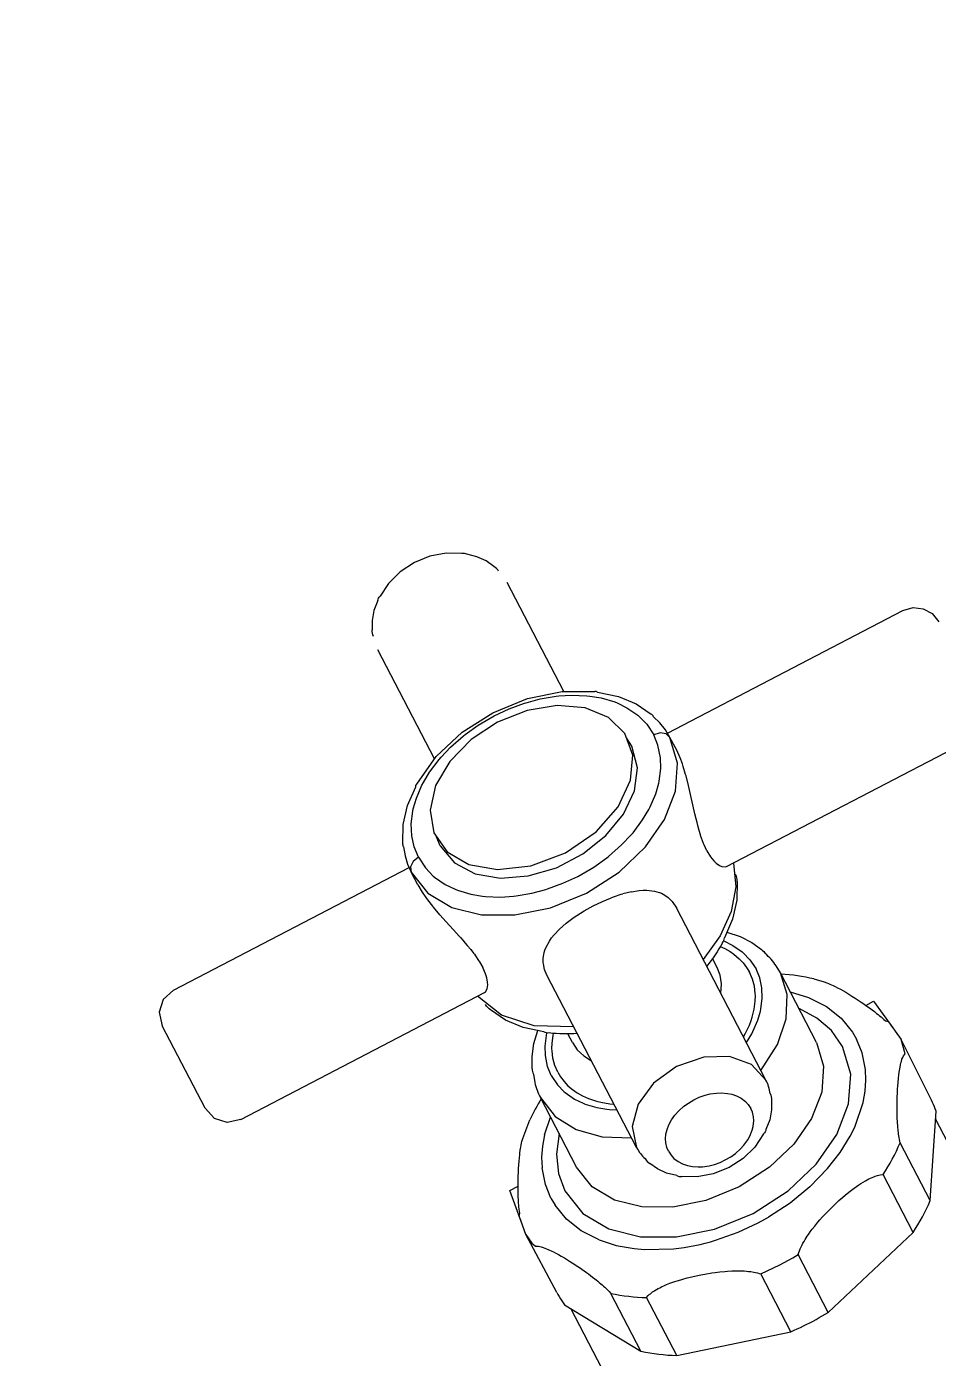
# Model space of a CAD drawing. Header units: millimetres. Extents: x 1865 to 2133, y 1062 to 1142.
# Drawn here: x 1911.6618 to 1911.7065, y 1078.9873 to 1079.0526 of the extents above; entities that cross this region are included whole.
import ezdxf

# ---------------------------------------------------------------- set-up
doc = ezdxf.new("R2010")
doc.units = ezdxf.units.MM
doc.header["$PDMODE"] = 35
doc.linetypes.add('CONTINU', pattern=[0])
doc.layers.add('Cota', color=7, linetype='Continuous', lineweight=9)
doc.layers.add('L_DECA', color=7, linetype='Continuous', lineweight=13)
doc.styles.add('romans15', font='romans.shx', dxfattribs={"width": 0.9, "oblique": 15})
doc.dimstyles.new('COTA_50', dxfattribs={"dimscale": 0.5, "dimtxt": 0.181, "dimasz": 0.193, "dimexe": 0.18, "dimexo": 0.15, "dimgap": 0.085, "dimtad": 1, "dimzin": 4, "dimdsep": 46, "dimtxsty": 'romans15', "dimblk1": 'OBLIQUE', "dimblk2": 'OBLIQUE', "dimsah": 1, "dimcen": 0.09, "dimclrd": 256, "dimclre": 256, "dimclrt": 256, "dimadec": 0, "dimazin": 0, "dimtfac": 1, "dimtmove": 2, "dimatfit": 3, "dimldrblk": 'NONE', "dimfxl": 1, "dimtolj": 1, "dimtzin": 1, "dimarcsym": 0})

# ---------------------------------------------------------------- blocks, each defined once
blk = doc.blocks.new('_OBLIQUE')
at = {"color": 0, "linetype": 'ByBlock'}
blk.add_line((-0.5, -0.5), (0.5, 0.5), dxfattribs=at)
blk = doc.blocks.new('*D625')
at = {"layer": 'Cota', "lineweight": -2, "transparency": 16777216}
for p, q in [((1904.880813016656, 1091.444642987811), (1904.590600680847, 1091.293662076267)), ((1904.670442252856, 1091.335199088425), (1917.520442252856, 1066.635199088417)), ((1917.730813016655, 1066.744642987803), (1917.440600680847, 1066.593662076258))]:
    blk.add_line(p, q, dxfattribs=at)
at = {"layer": 'Defpoints', "color": 0, "transparency": 16777216}
for p in [(1904.947347659996, 1091.47925716461), (1917.797347659996, 1066.779257164601), (1917.520442252856, 1066.635199088417)]:
    blk.add_point(p, dxfattribs=at)
at = {"layer": 'Cota', "lineweight": -2, "transparency": 16777216, "xscale": 0.0965, "yscale": 0.0965, "zscale": 0.0965}
for p, rotation in [((1904.670442252856, 1091.335199088425), 117.4853861439191), ((1917.520442252856, 1066.635199088417), 297.4853861439191)]:
    blk.add_blockref('_OBLIQUE', p, dxfattribs=dict(at, rotation=rotation))
at = {"layer": 'Cota', "transparency": 16777216, "insert": (1911.173287785565, 1079.025697675276), "char_height": 0.0905, "attachment_point": 5, "rotation": 297.4853861439191, "style": 'romans15'}
blk.add_mtext('\\A1;27.84', dxfattribs=at)
blk = doc.blocks.new('_None')

msp = doc.modelspace()

# ---------------------------------------------------------------- linework, layer by layer
at = {"layer": 'L_DECA', "linetype": 'CONTINU'}
for points in [[(1911.683143037361, 1079.026759049363), (1911.682365355355, 1079.026781582615), (1911.681577068975, 1079.026630079672), (1911.680820485346, 1079.02632305777)], [(1911.684711417508, 1079.026128521795), (1911.684326590883, 1079.026407423091), (1911.683880035525, 1079.02660637307), (1911.683385604924, 1079.026725086511)], [(1911.680820485346, 1079.02632305777), (1911.680107779193, 1079.02585818393), (1911.679537202624, 1079.025295783552), (1911.679130354447, 1079.024671490701)], [(1911.688144702703, 1079.020000798803), (1911.685365407965, 1079.02534310075)], [(1911.679018916524, 1079.024453347809), (1911.678827005373, 1079.023962114958), (1911.678737338326, 1079.023482552752), (1911.678746413157, 1079.023025295732)], [(1911.704788234754, 1079.02396947105), (1911.705286498621, 1079.024112410696), (1911.705785647919, 1079.024054667496), (1911.706225742322, 1079.023812075932)], [(1911.693226380976, 1079.017954598051), (1911.704788234754, 1079.02396947105)], [(1911.706225742322, 1079.023812075932), (1911.706542801069, 1079.023417317128)], [(1911.681797160469, 1079.016689518319), (1911.679014139545, 1079.022038982664)], [(1911.684653822825, 1079.018954697013), (1911.686368880833, 1079.019655768481), (1911.688069864505, 1079.020001132836), (1911.689667637088, 1079.019994001324)], [(1911.686298607073, 1079.019443220574), (1911.68698998991, 1079.019626171346)], [(1911.68698998991, 1079.019626171346), (1911.687763605861, 1079.019759267732)], [(1911.687763605861, 1079.019759267732), (1911.687895806898, 1079.019774287284)], [(1911.687895806898, 1079.019774287284), (1911.688528006021, 1079.019813650047)], [(1911.688528006021, 1079.019813650047), (1911.689271319626, 1079.019786222724)], [(1911.689271319626, 1079.019786222724), (1911.68941714979, 1079.019770595764)], [(1911.68941714979, 1079.019770595764), (1911.689980143434, 1079.019674837386)], [(1911.689796053586, 1079.019963407472), (1911.690820657102, 1079.019750905876), (1911.691703515288, 1079.019385567556), (1911.692431679289, 1079.018884353663)], [(1911.689980143434, 1079.019674837386), (1911.690641995225, 1079.01947839014)], [(1911.690641995225, 1079.01947839014), (1911.690758867125, 1079.019432450149)], [(1911.680924838509, 1079.015445581296), (1911.681882930482, 1079.016811826938), (1911.683154646155, 1079.017998839135), (1911.684653822825, 1079.018954697013)], [(1911.684734332201, 1079.018799946273), (1911.685464174756, 1079.0191412166)], [(1911.685464174756, 1079.0191412166), (1911.686219875885, 1079.019418566655)], [(1911.686219875885, 1079.019418566655), (1911.686298607073, 1079.019443220574)], [(1911.690758867125, 1079.019432450149), (1911.691243279367, 1079.0191972105)], [(1911.691243279367, 1079.0191972105), (1911.691771450829, 1079.018832516306)], [(1911.691771450829, 1079.018832516306), (1911.691829772732, 1079.018782838182)], [(1911.683309678393, 1079.017888268397), (1911.683946580936, 1079.018340895937)], [(1911.683946580936, 1079.018340895937), (1911.684734332201, 1079.018799946273)], [(1911.691829772732, 1079.018782838182), (1911.692213317936, 1079.018387427179)], [(1911.692213317936, 1079.018387427179), (1911.692556763337, 1079.017866025154)], [(1911.693353832599, 1079.017744088267), (1911.693130239109, 1079.018113394018), (1911.692862635235, 1079.018449842499), (1911.692554133488, 1079.018752631418)], [(1911.682582998744, 1079.017257251929), (1911.683226299565, 1079.017822709214)], [(1911.683226299565, 1079.017822709214), (1911.683309678393, 1079.017888268397)], [(1911.689256139971, 1079.010108437569), (1911.690857259296, 1079.011137832076), (1911.692150843453, 1079.012365137796), (1911.693087054879, 1079.013713512212), (1911.693623660149, 1079.01510959444), (1911.693723810369, 1079.016479378285), (1911.693353832599, 1079.017744088267)], [(1911.691481030512, 1079.01730634919), (1911.69122168198, 1079.017714384438)], [(1911.693353832599, 1079.017744088267), (1911.693164325218, 1079.017916018906), (1911.692877840697, 1079.017959836076), (1911.692556763337, 1079.017866025154)], [(1911.692765807973, 1079.017355902806), (1911.692556763337, 1079.017866025154)], [(1911.693683377382, 1079.01711064421), (1911.693353832599, 1079.017744088267)], [(1911.696132493066, 1079.011401080588), (1911.708091414846, 1079.017620167683)], [(1911.682084811143, 1079.012418032635), (1911.68278271772, 1079.011583882208), (1911.683801299705, 1079.011050299716), (1911.685042112628, 1079.010836540729), (1911.686403547329, 1079.010942598153), (1911.687783793772, 1079.011350743444), (1911.68908380711, 1079.012027066173), (1911.690210273085, 1079.012923020257), (1911.691078574857, 1079.013976967435), (1911.691615755768, 1079.015115715117), (1911.691763487489, 1079.01625606405), (1911.691481030512, 1079.01730634919)], [(1911.682121814363, 1079.016770425369), (1911.682582998744, 1079.017257251929)], [(1911.692890254078, 1079.016744372193), (1911.692765807973, 1079.017355902806)], [(1911.693854917749, 1079.016733459892), (1911.693683377382, 1079.01711064421)], [(1911.681556850669, 1079.016031411348), (1911.682024497536, 1079.016656311511)], [(1911.682024497536, 1079.016656311511), (1911.682121814363, 1079.016770425369)], [(1911.692830425844, 1079.01560202362), (1911.692905920886, 1079.016216130191)], [(1911.692905920886, 1079.016216130191), (1911.692890254078, 1079.016744372193)], [(1911.693962842934, 1079.016442920233), (1911.693854917749, 1079.016733459892)], [(1911.694007423157, 1079.016309665366), (1911.693962842934, 1079.016442920233)], [(1911.694122674688, 1079.015926974711), (1911.694007423157, 1079.016309665366)], [(1911.681251589053, 1079.015522514696), (1911.681556850669, 1079.016031411348)], [(1911.692807479244, 1079.015494548343), (1911.692830425844, 1079.01560202362)], [(1911.694142558791, 1079.015855262159), (1911.694122674688, 1079.015926974711)], [(1911.694263334893, 1079.015384607132), (1911.694142558791, 1079.015855262159)], [(1911.680246980041, 1079.01254532509), (1911.680258704879, 1079.013464069587), (1911.680473853889, 1079.014397500708), (1911.680876220067, 1079.015322927281)], [(1911.680910258006, 1079.014754027997), (1911.681184477738, 1079.015393705004)], [(1911.681184477738, 1079.015393705004), (1911.681251589053, 1079.015522514696)], [(1911.692381305007, 1079.014330550668), (1911.692655625745, 1079.014970444367)], [(1911.692655625745, 1079.014970444367), (1911.692807479244, 1079.015494548343)], [(1911.694366444337, 1079.014941976891), (1911.694263334893, 1079.015384607132)], [(1911.694480962941, 1079.014427478515), (1911.694366444337, 1079.014941976891)], [(1911.680758317892, 1079.014229634862), (1911.680910258006, 1079.014754027997)], [(1911.692314137615, 1079.014201643024), (1911.692381305007, 1079.014330550668)], [(1911.694578966379, 1079.013993090109), (1911.694480962941, 1079.014427478515)], [(1911.680659927102, 1079.013508367226), (1911.680735419933, 1079.014122343558)], [(1911.680735419933, 1079.014122343558), (1911.680758317892, 1079.014229634862)], [(1911.691541209583, 1079.013067897192), (1911.692008990063, 1079.013692958802)], [(1911.692008990063, 1079.013692958802), (1911.692314137615, 1079.014201643024)], [(1911.694636851526, 1079.013748425054), (1911.694578966379, 1079.013993090109)], [(1911.694682191124, 1079.013565728008), (1911.694636851526, 1079.013748425054)], [(1911.680682345851, 1079.01292103586), (1911.680659927102, 1079.013508367226)], [(1911.690982835542, 1079.012467109095), (1911.691443968807, 1079.012953888107)], [(1911.691443968807, 1079.012953888107), (1911.691541209583, 1079.013067897192)], [(1911.694719221066, 1079.01342314441), (1911.694682191124, 1079.013565728008)], [(1911.694790342135, 1079.013167180324), (1911.694719221066, 1079.01342314441)], [(1911.694853168223, 1079.012960992743), (1911.694790342135, 1079.013167180324)], [(1911.694877306876, 1079.012886668676), (1911.694853168223, 1079.012960992743)], [(1911.680284553873, 1079.01236947515), (1911.680357760207, 1079.01193290025), (1911.68048087338, 1079.011521123381), (1911.680651413772, 1079.011135677701)], [(1911.68080000785, 1079.012368566332), (1911.680682345851, 1079.01292103586)], [(1911.681009062188, 1079.011858393057), (1911.68080000785, 1079.012368566332)], [(1911.682084811143, 1079.012418032635), (1911.68189955122, 1079.012864611775)], [(1911.69033941058, 1079.011901559589), (1911.690982835542, 1079.012467109095)], [(1911.694906073914, 1079.012801531559), (1911.694877306876, 1079.012886668676)], [(1911.695002194122, 1079.012542821304), (1911.694906073914, 1079.012801531559)], [(1911.695031343213, 1079.012471713993), (1911.695002194122, 1079.012542821304)], [(1911.695167454639, 1079.012179710521), (1911.695031343213, 1079.012471713993)], [(1911.681009062188, 1079.011858393057), (1911.680747938211, 1079.011649342347), (1911.680619377254, 1079.011389603507), (1911.680651413772, 1079.011135677701)], [(1911.681009062188, 1079.011858393057), (1911.681352529956, 1079.011336946696)], [(1911.689619209153, 1079.011383456114), (1911.6902561525, 1079.011836096459)], [(1911.6902561525, 1079.011836096459), (1911.69033941058, 1079.011901559589)], [(1911.695167454639, 1079.012179710521), (1911.695346870032, 1079.011880289822)], [(1911.695346870032, 1079.011880289822), (1911.695502953279, 1079.011684069685)], [(1911.695502953279, 1079.011684069685), (1911.695621930672, 1079.011568715622)], [(1911.668990392297, 1079.005345897141), (1911.680551829691, 1079.011360752613)], [(1911.680651413772, 1079.011135677701), (1911.681474704073, 1079.01010678146), (1911.682653885331, 1079.009402556554), (1911.684105119912, 1079.009040640923), (1911.685746655284, 1079.009033338505), (1911.687494171954, 1079.009388171933), (1911.689256139971, 1079.010108437569)], [(1911.680980910429, 1079.010502326151), (1911.680651413772, 1079.011135677701)], [(1911.681352529956, 1079.011336946696), (1911.681736075799, 1079.010941530428)], [(1911.68883151189, 1079.010924430871), (1911.689619209153, 1079.011383456114)], [(1911.696473005677, 1079.011578162697), (1911.696592657603, 1079.010414948462), (1911.696364702276, 1079.009206451981), (1911.695818886492, 1079.008002971312), (1911.694985660964, 1079.006851252572)], [(1911.695621930672, 1079.011568715622), (1911.695778557498, 1079.011458316945)], [(1911.695778557498, 1079.011458316945), (1911.695903942094, 1079.011403948865)], [(1911.695903942094, 1079.011403948865), (1911.69606810808, 1079.011386000033)], [(1911.69606810808, 1079.011386000033), (1911.696132493066, 1079.011401080588)], [(1911.680980910429, 1079.010502326151), (1911.681191317319, 1079.010145339477)], [(1911.681736075799, 1079.010941530428), (1911.681794394131, 1079.010891867237)], [(1911.681794394131, 1079.010891867237), (1911.682322579731, 1079.010527163615)], [(1911.682322579731, 1079.010527163615), (1911.682807041697, 1079.01029188953)], [(1911.687345973765, 1079.010305797114), (1911.68810167253, 1079.010583151712)], [(1911.68810167253, 1079.010583151712), (1911.68883151189, 1079.010924430871)], [(1911.696651708808, 1079.010669032989), (1911.696640062618, 1079.009756694992), (1911.696426415016, 1079.008829767905), (1911.696026852355, 1079.007910788829)], [(1911.681191317319, 1079.010145339477), (1911.681367284826, 1079.009890185613)], [(1911.681367284826, 1079.009890185613), (1911.681450783991, 1079.009777224374)], [(1911.681450783991, 1079.009777224374), (1911.681698022195, 1079.009463159671)], [(1911.682807041697, 1079.01029188953), (1911.682923852844, 1079.010245972632)], [(1911.682923852844, 1079.010245972632), (1911.683585703996, 1079.010049530651)], [(1911.683585703996, 1079.010049530651), (1911.684148698741, 1079.009953772846)], [(1911.684148698741, 1079.009953772846), (1911.684294524304, 1079.009938160109)], [(1911.684294524304, 1079.009938160109), (1911.685037834605, 1079.009910731067)], [(1911.685037834605, 1079.009910731067), (1911.685670124302, 1079.009950094638)], [(1911.685670124302, 1079.009950094638), (1911.685802237944, 1079.009965109963)], [(1911.685802237944, 1079.009965109963), (1911.68657600936, 1079.010098232263)], [(1911.68657600936, 1079.010098232263), (1911.687267246202, 1079.010281133537)], [(1911.687267246202, 1079.010281133537), (1911.687345973765, 1079.010305797114)], [(1911.689585579508, 1079.00947497794), (1911.690045135251, 1079.009697910212)], [(1911.690045135251, 1079.009697910212), (1911.69043002723, 1079.009859990418)], [(1911.69043002723, 1079.009859990418), (1911.690575806402, 1079.009915355901)], [(1911.690575806402, 1079.009915355901), (1911.690966820551, 1079.010046460511)], [(1911.690966820551, 1079.010046460511), (1911.691036075444, 1079.010066856486)], [(1911.691465820027, 1079.010172088937), (1911.691036075444, 1079.010066856486)], [(1911.691465820027, 1079.010172088937), (1911.691836874608, 1079.010228457016)], [(1911.691836874608, 1079.010228457016), (1911.692039547887, 1079.010242698769)], [(1911.692039547887, 1079.010242698769), (1911.69222313997, 1079.010243520919)], [(1911.69222313997, 1079.010243520919), (1911.692602231164, 1079.01019992574)], [(1911.692602231164, 1079.01019992574), (1911.692717367147, 1079.010171688583)], [(1911.692717367147, 1079.010171688583), (1911.69283942932, 1079.010132244146)], [(1911.69283942932, 1079.010132244146), (1911.692932856252, 1079.010094487369)], [(1911.692932856252, 1079.010094487369), (1911.69309585442, 1079.010009943855)], [(1911.69309585442, 1079.010009943855), (1911.693268143043, 1079.009888197555)], [(1911.693268143043, 1079.009888197555), (1911.693318961787, 1079.009844304973)], [(1911.693318961787, 1079.009844304973), (1911.693469363277, 1079.009686588496)], [(1911.693469363277, 1079.009686588496), (1911.693667537977, 1079.009384920882)], [(1911.681698022195, 1079.009463159671), (1911.681745281996, 1079.009405778689)], [(1911.682061276773, 1079.009036812671), (1911.681745281996, 1079.009405778689)], [(1911.682061276773, 1079.009036812671), (1911.682364678084, 1079.00869816472)], [(1911.688785609225, 1079.009004488004), (1911.689139242676, 1079.00922662042)], [(1911.689139242676, 1079.00922662042), (1911.689585579508, 1079.00947497794)], [(1911.698066623257, 1079.000929091589), (1911.693667537977, 1079.009384920882)], [(1911.682364678084, 1079.00869816472), (1911.682708892053, 1079.008321473354)], [(1911.687935408885, 1079.008335383969), (1911.688268263228, 1079.008626910595)], [(1911.688268263228, 1079.008626910595), (1911.688324782648, 1079.008671947816)], [(1911.688324782648, 1079.008671947816), (1911.688656539012, 1079.008916865042)], [(1911.688656539012, 1079.008916865042), (1911.688785609225, 1079.009004488004)], [(1911.682708892053, 1079.008321473354), (1911.683019558259, 1079.007979636217)], [(1911.683019558259, 1079.007979636217), (1911.683072462356, 1079.007920597198)], [(1911.683072462356, 1079.007920597198), (1911.68318683147, 1079.007791627646)], [(1911.68318683147, 1079.007791627646), (1911.683310274177, 1079.007649792681)], [(1911.687260401984, 1079.007420876956), (1911.687435604048, 1079.007746066485)], [(1911.687435604048, 1079.007746066485), (1911.687548354854, 1079.007906193011)], [(1911.687548354854, 1079.007906193011), (1911.687676359127, 1079.008063972718)], [(1911.687676359127, 1079.008063972718), (1911.687935408885, 1079.008335383969)], [(1911.695991534389, 1079.007755993161), (1911.696434323617, 1079.007540973357)], [(1911.69614970057, 1079.0081933351), (1911.696805872151, 1079.007971989604), (1911.697367239031, 1079.007684743449), (1911.697847438276, 1079.007332755326)], [(1911.683310274177, 1079.007649792681), (1911.683405895926, 1079.00753748481)], [(1911.683405895926, 1079.00753748481), (1911.683574582166, 1079.007332439778)], [(1911.683574582166, 1079.007332439778), (1911.683707446277, 1079.007162532257)], [(1911.683707446277, 1079.007162532257), (1911.68375445628, 1079.007100101251)], [(1911.68375445628, 1079.007100101251), (1911.683807608967, 1079.00702774575)], [(1911.687132633018, 1079.006907513821), (1911.687156965389, 1079.007089621069)], [(1911.687156965389, 1079.007089621069), (1911.687179640873, 1079.007187672956)], [(1911.687179640873, 1079.007187672956), (1911.68721745126, 1079.007310390713)], [(1911.68721745126, 1079.007310390713), (1911.687260401984, 1079.007420876956)], [(1911.695825037668, 1079.007478802871), (1911.696039987545, 1079.007382420729)], [(1911.696039987545, 1079.007382420729), (1911.696301392627, 1079.007235301027)], [(1911.696301392627, 1079.007235301027), (1911.696491476892, 1079.007105763262)], [(1911.696434323617, 1079.007540973357), (1911.696893850436, 1079.007223679366)], [(1911.696491476892, 1079.007105763262), (1911.696757864485, 1079.006881994026)], [(1911.696893850436, 1079.007223679366), (1911.696944581689, 1079.007180463326)], [(1911.696944581689, 1079.007180463326), (1911.697278267956, 1079.006836457714)], [(1911.683807608967, 1079.00702774575), (1911.683964341781, 1079.006800456827)], [(1911.683964341781, 1079.006800456827), (1911.68400581498, 1079.006735811422)], [(1911.68400581498, 1079.006735811422), (1911.684166800908, 1079.006456743393)], [(1911.684309039934, 1079.006137875267), (1911.684166800908, 1079.006456743393)], [(1911.687133449633, 1079.006696649981), (1911.687132633018, 1079.006907513821)], [(1911.68714022271, 1079.006629786979), (1911.687133449633, 1079.006696649981)], [(1911.687201514704, 1079.006354228191), (1911.68714022271, 1079.006629786979)], [(1911.695665439117, 1079.006461227226), (1911.695441802616, 1079.006891096611)], [(1911.695853579601, 1079.005182957605), (1911.695879772409, 1079.005645174056), (1911.695815082899, 1079.006073331762), (1911.695665439117, 1079.006461227226)], [(1911.696757864485, 1079.006881994026), (1911.696950589926, 1079.006677493687)], [(1911.696950589926, 1079.006677493687), (1911.697118113171, 1079.006455740047)], [(1911.697118113171, 1079.006455740047), (1911.697259518151, 1079.006217557911)], [(1911.697278267956, 1079.006836457714), (1911.697577106282, 1079.00638274044)], [(1911.684367013287, 1079.00595247052), (1911.684309039934, 1079.006137875267)], [(1911.684389480456, 1079.005851545868), (1911.684367013287, 1079.00595247052)], [(1911.684406286389, 1079.005733755395), (1911.684389480456, 1079.005851545868)], [(1911.687316340814, 1079.006080665827), (1911.687201514704, 1079.006354228191)], [(1911.691715422586, 1078.997624843277), (1911.687316340814, 1079.006080665827)], [(1911.697401624975, 1079.005888022765), (1911.697259518151, 1079.006217557911)], [(1911.697495715463, 1079.005539916424), (1911.697401624975, 1079.005888022765)], [(1911.697758943224, 1079.005939016176), (1911.697577106282, 1079.00638274044)], [(1911.697861329579, 1079.005458286591), (1911.697758943224, 1079.005939016176)], [(1911.697818727392, 1079.001405591812), (1911.698632047438, 1079.00267106505), (1911.699059856074, 1079.003931990624), (1911.699104564583, 1079.00512708962), (1911.698772708908, 1079.006199905682)], [(1911.7005521609, 1079.002779480453), (1911.698772708908, 1079.006199905682)], [(1911.700422459039, 1079.005889850117), (1911.700917972728, 1079.005752857079)], [(1911.668990392297, 1079.005345897141), (1911.668490081511, 1079.00488559628), (1911.668290825692, 1079.00425486271), (1911.668436016725, 1079.003591071654)], [(1911.672293572389, 1078.998996593773), (1911.684250466694, 1079.005219540549)], [(1911.684250466694, 1079.005219540549), (1911.684302817532, 1079.005267082885)], [(1911.684302817532, 1079.005267082885), (1911.684379314394, 1079.005408348554)], [(1911.684379314394, 1079.005408348554), (1911.684410900032, 1079.005605687035)], [(1911.684410900032, 1079.005605687035), (1911.684406286389, 1079.005733755395)], [(1911.697541809007, 1079.005176075637), (1911.697495715463, 1079.005539916424)], [(1911.697545952225, 1079.005078777444), (1911.697541809007, 1079.005176075637)], [(1911.697880840768, 1079.004947430433), (1911.697861329579, 1079.005458286591)], [(1911.699258032928, 1079.005267026047), (1911.700149347123, 1079.004988555743)], [(1911.700917972728, 1079.005752857079), (1911.701046911823, 1079.005707346082)], [(1911.701046911823, 1079.005707346082), (1911.701129573114, 1079.005674262488)], [(1911.701129573114, 1079.005674262488), (1911.701201465619, 1079.005643524743)], [(1911.701201465619, 1079.005643524743), (1911.701281551812, 1079.005607427865)], [(1911.701281551812, 1079.005607427865), (1911.701370009377, 1079.005565591318)], [(1911.701370009377, 1079.005565591318), (1911.701466959949, 1079.005517666977)], [(1911.701466959949, 1079.005517666977), (1911.701572478171, 1079.005463363429)], [(1911.701572478171, 1079.005463363429), (1911.701717290665, 1079.00538562484)], [(1911.701717290665, 1079.00538562484), (1911.701830011686, 1079.005322838292)], [(1911.701830011686, 1079.005322838292), (1911.701979736622, 1079.005236650981)], [(1911.701979736622, 1079.005236650981), (1911.702131588808, 1079.005146238882)], [(1911.702131588808, 1079.005146238882), (1911.702285319867, 1079.005051786233)], [(1911.68863442717, 1079.003547067928), (1911.686690570837, 1079.003589189148), (1911.685085277612, 1079.004108981271), (1911.683910026906, 1079.005042362)], [(1911.697490545023, 1079.004413802486), (1911.697539996083, 1079.004799765878)], [(1911.697539996083, 1079.004799765878), (1911.697545952225, 1079.005078777444)], [(1911.697815161501, 1079.004413149444), (1911.697880840768, 1079.004947430433)], [(1911.700149347123, 1079.004988555743), (1911.701029946178, 1079.004536661584), (1911.701751731802, 1079.003964769575), (1911.702309875183, 1079.003289325776)], [(1911.702285319867, 1079.005051786233), (1911.702440653983, 1079.004953457393)], [(1911.702440653983, 1079.004953457393), (1911.702597261106, 1079.004851405306)], [(1911.702597261106, 1079.004851405306), (1911.702731805067, 1079.004761358685)], [(1911.702731805067, 1079.004761358685), (1911.702865172714, 1079.004669880085)], [(1911.702865172714, 1079.004669880085), (1911.702969036457, 1079.004597042181)], [(1911.702969036457, 1079.004597042181), (1911.703335172343, 1079.004802058093)], [(1911.702969036457, 1079.004597042181), (1911.703139191457, 1079.004474490933)], [(1911.703139191457, 1079.004474490933), (1911.703278851508, 1079.004370680506)], [(1911.703335172343, 1079.004802058093), (1911.704289357855, 1079.003486949152)], [(1911.68716917805, 1079.003302646529), (1911.686151712576, 1079.003513668701), (1911.685275007911, 1079.00387646127), (1911.684551900597, 1079.004374193495)], [(1911.697250427853, 1079.003625661904), (1911.697337459366, 1079.003850323229)], [(1911.697337459366, 1079.003850323229), (1911.697393855944, 1079.004021469108)], [(1911.697393855944, 1079.004021469108), (1911.697490545023, 1079.004413802486)], [(1911.697424412376, 1079.003306959631), (1911.697663083042, 1079.003863703373)], [(1911.697663083042, 1079.003863703373), (1911.697795214985, 1079.004319696576)], [(1911.697795214985, 1079.004319696576), (1911.697815161501, 1079.004413149444)], [(1911.701827489478, 1079.002584451124), (1911.70128770402, 1079.003355667045), (1911.700565577637, 1079.003976352972), (1911.699688263956, 1079.004440045005)], [(1911.703278851508, 1079.004370680506), (1911.7033849672, 1079.004289691781)], [(1911.7033849672, 1079.004289691781), (1911.703493949266, 1079.004204437394)], [(1911.703493949266, 1079.004204437394), (1911.703566399317, 1079.004146492737)], [(1911.703566399317, 1079.004146492737), (1911.70363461279, 1079.004090939454)], [(1911.70363461279, 1079.004090939454), (1911.703711217065, 1079.004027330912)], [(1911.703711217065, 1079.004027330912), (1911.703780819586, 1079.003968296663)], [(1911.703780819586, 1079.003968296663), (1911.703852520003, 1079.003906139027)], [(1911.703852520003, 1079.003906139027), (1911.703925680112, 1079.00384118367)], [(1911.703925680112, 1079.00384118367), (1911.704054648041, 1079.003810438631)], [(1911.704054648041, 1079.003810438631), (1911.704111653734, 1079.00373187037)], [(1911.670537398114, 1078.999551840503), (1911.668436016725, 1079.003591071654)], [(1911.686597499196, 1079.001480061109), (1911.686586115148, 1079.002094778008), (1911.686676289583, 1079.002719842056), (1911.686867622181, 1079.003365189166)], [(1911.687292487704, 1079.003125820492), (1911.687317395103, 1079.003242515941)], [(1911.687617106295, 1079.003125174146), (1911.687640519289, 1079.00322023619)], [(1911.68856352018, 1079.002766731229), (1911.688339974332, 1079.00319642636)], [(1911.696958803415, 1079.003058519611), (1911.69706100909, 1079.003229708665)], [(1911.69706100909, 1079.003229708665), (1911.697250427853, 1079.003625661904)], [(1911.697109942542, 1079.002767992399), (1911.697365967699, 1079.003194777941)], [(1911.697365967699, 1079.003194777941), (1911.697424412376, 1079.003306959631)], [(1911.702309875183, 1079.003289325776), (1911.70251379134, 1079.002941981774)], [(1911.704111653734, 1079.00373187037), (1911.704170795043, 1079.003650358689)], [(1911.704170795043, 1079.003650358689), (1911.704230163262, 1079.00356853427)], [(1911.704230163262, 1079.00356853427), (1911.704289357855, 1079.003486949152)], [(1911.704289357855, 1079.003486949152), (1911.704401409457, 1079.00332691024)], [(1911.704401409457, 1079.00332691024), (1911.704699255633, 1079.002914836296)], [(1911.687226798259, 1079.002591550998), (1911.687292487704, 1079.003125820492)], [(1911.68724043218, 1079.002131956694), (1911.687226798259, 1079.002591550998)], [(1911.68756169151, 1079.002460175549), (1911.687567645142, 1079.002739197037)], [(1911.687567645142, 1079.002739197037), (1911.687617106295, 1079.003125174146)], [(1911.68856352018, 1079.002766731229), (1911.688805127657, 1079.002409879866), (1911.689121281811, 1079.002113115789), (1911.689502341049, 1079.001878782106)], [(1911.7005521609, 1079.002779480453), (1911.700895191181, 1079.001606714618), (1911.700802280918, 1079.000336530897), (1911.700304660506, 1078.99904197017), (1911.699436500181, 1078.997791658364), (1911.698236965358, 1078.996653618431), (1911.696752269952, 1078.995699103661)], [(1911.697431530628, 1078.994393410785), (1911.699149102862, 1078.995497677722), (1911.700536780852, 1078.996814244389), (1911.701541109943, 1078.998260685262), (1911.702116788665, 1078.999758304294), (1911.702224288179, 1079.001227725555), (1911.701827489478, 1079.002584451124)], [(1911.702789626715, 1079.002265301025), (1911.70251379134, 1079.002941981774)], [(1911.704890736677, 1079.002216330973), (1911.704699255633, 1079.002914836296)], [(1911.706135471931, 1079.00005032451), (1911.704699255633, 1079.002914836296)], [(1911.687348697038, 1079.001599957502), (1911.68724043218, 1079.002131956694)], [(1911.687565835837, 1079.002362889231), (1911.68756169151, 1079.002460175549)], [(1911.687611928742, 1079.001999053709), (1911.687565835837, 1079.002362889231)], [(1911.687706014647, 1079.001650956178), (1911.687611928742, 1079.001999053709)], [(1911.698066623257, 1079.000929091589), (1911.697348093184, 1079.001701371922), (1911.69628213019, 1079.002087435303), (1911.695010889234, 1079.002058771795), (1911.693682720338, 1079.001599539925)], [(1911.702950643039, 1079.001448539352), (1911.702789626715, 1079.002265301025)], [(1911.704691483103, 1079.001782038186), (1911.704709141835, 1079.00184906241)], [(1911.704709141835, 1079.00184906241), (1911.704740512635, 1079.001951590396)], [(1911.704740512635, 1079.001951590396), (1911.704775171128, 1079.002043136795)], [(1911.704775171128, 1079.002043136795), (1911.704816083638, 1079.002125829739)], [(1911.704816083638, 1079.002125829739), (1911.704890736677, 1079.002216330973)], [(1911.687530561296, 1079.001156148232), (1911.687348697038, 1079.001599957502)], [(1911.687848123762, 1079.001321416627), (1911.687706014647, 1079.001650956178)], [(1911.687848123762, 1079.001321416627), (1911.687989534978, 1079.00108322654)], [(1911.693682720338, 1079.001599539925), (1911.692544289535, 1079.000775546375), (1911.691791142751, 1078.999750988927), (1911.691495425507, 1078.998656518251), (1911.691715422586, 1078.997624843277)], [(1911.702832408485, 1078.999831223498), (1911.702932412998, 1079.000388500319), (1911.702971182131, 1079.000928444985), (1911.702950643039, 1079.001448539352)], [(1911.704583906461, 1079.001165920434), (1911.70460513514, 1079.001324829637)], [(1911.70460513514, 1079.001324829637), (1911.704629006967, 1079.001477288917)], [(1911.704629006967, 1079.001477288917), (1911.704644301065, 1079.001563115773)], [(1911.704644301065, 1079.001563115773), (1911.704667987128, 1079.001680900705)], [(1911.704667987128, 1079.001680900705), (1911.704691483103, 1079.001782038186)], [(1911.687530561296, 1079.001156148232), (1911.687829379047, 1079.000702511075)], [(1911.687829379047, 1079.000702511075), (1911.688163055775, 1079.000358511696)], [(1911.687989534978, 1079.00108322654), (1911.688157047909, 1079.000861492722)], [(1911.688157047909, 1079.000861492722), (1911.688349776198, 1079.000656990698)], [(1911.688349776198, 1079.000656990698), (1911.688566507527, 1079.000470798063)], [(1911.704522550468, 1079.000478926028), (1911.704534518921, 1079.000657256977)], [(1911.704534518921, 1079.000657256977), (1911.704546080558, 1079.000801531921)], [(1911.704546080558, 1079.000801531921), (1911.704570281172, 1079.001049009215)], [(1911.704570281172, 1079.001049009215), (1911.704583906461, 1079.001165920434)], [(1911.686994012302, 1079.000072197789), (1911.687720170716, 1078.999150469744), (1911.688753473057, 1078.998505652851), (1911.690024937117, 1078.998152463827), (1911.691467493483, 1078.998101407388)], [(1911.688773503953, 1078.996651723226), (1911.686994012302, 1079.000072197789)], [(1911.688163055775, 1079.000358511696), (1911.688213819564, 1079.000315284091)], [(1911.688213819564, 1079.000315284091), (1911.688673311421, 1078.999998014395)], [(1911.688566507527, 1079.000470798063), (1911.688806250477, 1079.000303668532)], [(1911.688673311421, 1078.999998014395), (1911.689094808676, 1078.999793323054)], [(1911.688806250477, 1079.000303668532), (1911.689067669181, 1079.000156544146)], [(1911.689067669181, 1079.000156544146), (1911.689349659696, 1079.000030117316)], [(1911.689349659696, 1079.000030117316), (1911.689650770205, 1078.999925181481)], [(1911.689650770205, 1078.999925181481), (1911.689741783774, 1078.999898779992)], [(1911.689741783774, 1078.999898779992), (1911.689969843887, 1078.999842361207)], [(1911.694256643553, 1078.999805724515), (1911.694531838198, 1078.999967383417)], [(1911.694531838198, 1078.999967383417), (1911.694787687064, 1079.000086054216)], [(1911.694787687064, 1079.000086054216), (1911.695081108607, 1079.000189123389)], [(1911.695081108607, 1079.000189123389), (1911.695324923596, 1079.000249635042)], [(1911.695324923596, 1079.000249635042), (1911.695645311209, 1079.000295031099)], [(1911.695645311209, 1079.000295031099), (1911.695869586943, 1079.000303030859)], [(1911.695869586943, 1079.000303030859), (1911.696186029493, 1079.000277888178)], [(1911.696186029493, 1079.000277888178), (1911.696387106995, 1079.000236622049)], [(1911.696387106995, 1079.000236622049), (1911.696624365703, 1079.00015708319)], [(1911.696624365703, 1079.00015708319), (1911.696840974318, 1079.000046829931)], [(1911.696840974318, 1079.000046829931), (1911.697053707964, 1078.999887459066)], [(1911.697053707964, 1078.999887459066), (1911.697194118522, 1078.999737206078)], [(1911.698334383437, 1078.999942742926), (1911.698341879689, 1078.999467529431), (1911.698248472687, 1078.998987665062), (1911.698061880841, 1078.998514657317)], [(1911.704498864858, 1078.999841587127), (1911.704500264951, 1078.999921926591)], [(1911.704500264951, 1078.999921926591), (1911.704505356316, 1079.000111000598)], [(1911.704505356316, 1079.000111000598), (1911.704512814592, 1079.000296760928)], [(1911.704512814592, 1079.000296760928), (1911.704522550468, 1079.000478926028)], [(1911.706188419307, 1078.999945436762), (1911.706135471931, 1079.00005032451)], [(1911.706238803438, 1078.999839251887), (1911.706188419307, 1078.999945436762)], [(1911.672293572389, 1078.998996593773), (1911.671628466008, 1078.998853059542), (1911.670997612527, 1078.99905193393), (1911.670537398114, 1078.999551840503)], [(1911.689094808676, 1078.999793323054), (1911.689196413043, 1078.999753376389)], [(1911.689196413043, 1078.999753376389), (1911.689772264067, 1078.999582461161)], [(1911.689772264067, 1078.999582461161), (1911.690262247487, 1078.999499134345)], [(1911.689969843887, 1078.999842361207), (1911.690405243926, 1078.999769327336)], [(1911.690262247487, 1078.999499134345), (1911.690388894081, 1078.999485577472)], [(1911.690388894081, 1078.999485577472), (1911.690754409151, 1078.999472085799)], [(1911.690405243926, 1078.999769327336), (1911.690607593444, 1078.999754297246)], [(1911.693591053264, 1078.999202512439), (1911.693783274075, 1078.999418991959)], [(1911.693783274075, 1078.999418991959), (1911.694034988463, 1078.999644889595)], [(1911.694034988463, 1078.999644889595), (1911.694256643553, 1078.999805724515)], [(1911.697194118522, 1078.999737206078), (1911.697321601237, 1078.999540754975)], [(1911.697401168291, 1078.999349881633), (1911.697321601237, 1078.999540754975)], [(1911.697451736311, 1078.999122371961), (1911.697401168291, 1078.999349881633)], [(1911.70241991838, 1078.998629502604), (1911.702832408485, 1078.999831223498)], [(1911.704497427485, 1078.999677643077), (1911.704498864858, 1078.999841587127)], [(1911.704497533355, 1078.999571163837), (1911.704497427485, 1078.999677643077)], [(1911.70449836051, 1078.999474533352), (1911.704497533355, 1078.999571163837)], [(1911.704500708286, 1078.999339271839), (1911.70449836051, 1078.999474533352)], [(1911.704505853021, 1078.999165665486), (1911.704500708286, 1078.999339271839)], [(1911.706124158502, 1078.995016920608), (1911.70641444185, 1078.999402127761)], [(1911.706286608565, 1078.999731817659), (1911.706238803438, 1078.999839251887)], [(1911.706331822992, 1078.99962313639), (1911.706286608565, 1078.999731817659)], [(1911.706374436875, 1078.999513250537), (1911.706331822992, 1078.99962313639)], [(1911.70641444185, 1078.999402127761), (1911.706374436875, 1078.999513250537)], [(1911.686132546467, 1078.998070854678), (1911.686483385869, 1078.998977421296)], [(1911.687195789836, 1078.998249564937), (1911.687492510452, 1078.999114011258)], [(1911.69321473251, 1078.998510260692), (1911.693305589171, 1078.998744143796)], [(1911.693305589171, 1078.998744143796), (1911.693431296084, 1078.998976152576)], [(1911.693431296084, 1078.998976152576), (1911.693591053264, 1078.999202512439)], [(1911.697386747731, 1078.998468571902), (1911.69743528555, 1078.998660887393)], [(1911.69743528555, 1078.998660887393), (1911.697462782563, 1078.998926790497)], [(1911.697462782563, 1078.998926790497), (1911.697451736311, 1078.999122371961)], [(1911.702198755112, 1078.998182661199), (1911.70241991838, 1078.998629502604)], [(1911.704510448476, 1078.999054732337), (1911.704505853021, 1078.999165665486)], [(1911.70451910361, 1078.998893212181), (1911.704510448476, 1078.999054732337)], [(1911.704525227128, 1078.998799765289), (1911.70451910361, 1078.998893212181)], [(1911.704531716417, 1078.998712651775), (1911.704525227128, 1078.998799765289)], [(1911.704540361189, 1078.998610396542), (1911.704531716417, 1078.998712651775)], [(1911.704549477151, 1078.998514963326), (1911.704540361189, 1078.998610396542)], [(1911.712531230386, 1078.987232501091), (1911.706390224413, 1078.999036283569)], [(1911.686091167751, 1078.997923826764), (1911.686132546467, 1078.998070854678)], [(1911.687195789836, 1078.998249564937), (1911.687095783165, 1078.997692284195), (1911.687057013987, 1078.997152342305), (1911.687077551933, 1078.99663225014)], [(1911.687909598908, 1078.998312290292), (1911.687785219587, 1078.997290679276), (1911.687887369801, 1078.996345666787), (1911.688201176458, 1078.995495466713)], [(1911.693138697635, 1078.998052044872), (1911.693159159205, 1078.998278442422)], [(1911.693149745121, 1078.997856455654), (1911.693138697635, 1078.998052044872)], [(1911.693159159205, 1078.998278442422), (1911.69321473251, 1078.998510260692)], [(1911.697950447781, 1078.998296527685), (1911.697522524694, 1078.997646790187), (1911.696945993262, 1078.997088256333), (1911.696260309727, 1078.996644951761)], [(1911.696977012041, 1078.997735092697), (1911.697170187506, 1078.99800267896)], [(1911.697170187506, 1078.99800267896), (1911.697273373185, 1078.998187727529)], [(1911.697273373185, 1078.998187727529), (1911.697386747731, 1078.998468571902)], [(1911.701709418294, 1078.997384780638), (1911.702198755112, 1078.998182661199)], [(1911.704557696057, 1078.99843738634), (1911.704549477151, 1078.998514963326)], [(1911.704566974398, 1078.99835731836), (1911.704557696057, 1078.99843738634)], [(1911.704577384884, 1078.998275244999), (1911.704566974398, 1078.99835731836)], [(1911.704588988404, 1078.9981916961), (1911.704577384884, 1078.998275244999)], [(1911.704601864234, 1078.99810716349), (1911.704588988404, 1078.9981916961)], [(1911.70461605438, 1078.998022211966), (1911.704601864234, 1078.99810716349)], [(1911.704631643606, 1078.997937302629), (1911.70461605438, 1078.998022211966)], [(1911.704648676243, 1078.997852994077), (1911.704631643606, 1078.997937302629)], [(1911.685963164138, 1078.997123399126), (1911.685981442849, 1078.99728714621)], [(1911.685981442849, 1078.99728714621), (1911.685989790337, 1078.997354128849)], [(1911.685989790337, 1078.997354128849), (1911.686007924305, 1078.997485962916)], [(1911.686007924305, 1078.997485962916), (1911.686020515666, 1078.997568038495)], [(1911.686020515666, 1078.997568038495), (1911.686032506981, 1078.997640045726)], [(1911.686032506981, 1078.997640045726), (1911.6860502057, 1078.997736759493)], [(1911.6860502057, 1078.997736759493), (1911.686074577681, 1078.99785363347)], [(1911.686074577681, 1078.99785363347), (1911.686091167751, 1078.997923826764)], [(1911.693200309569, 1078.997628960916), (1911.693149745121, 1078.997856455654)], [(1911.693279876668, 1078.997438084799), (1911.693200309569, 1078.997628960916)], [(1911.693279876668, 1078.997438084799), (1911.69340736282, 1078.997241627089)], [(1911.696344789335, 1078.997173088889), (1911.696566490632, 1078.997333945201)], [(1911.696566490632, 1078.997333945201), (1911.696818202729, 1078.997559847242)], [(1911.696818202729, 1078.997559847242), (1911.696977012041, 1078.997735092697)], [(1911.701093132021, 1078.996590299015), (1911.701709418294, 1078.997384780638)], [(1911.706124158502, 1078.995016920608), (1911.704648676243, 1078.997852994077)], [(1911.685921592329, 1078.996601002183), (1911.685933272531, 1078.996779891236)], [(1911.685933272531, 1078.996779891236), (1911.685947119381, 1078.996954142205)], [(1911.685947119381, 1078.996954142205), (1911.685963164138, 1078.997123399126)], [(1911.68723856482, 1078.995815495075), (1911.687077551933, 1078.99663225014)], [(1911.696752269952, 1078.995699103661), (1911.695118466094, 1078.99503126927), (1911.693498071425, 1078.994702286053), (1911.691975957966, 1078.994709086052), (1911.690630304454, 1078.995044688184), (1911.689536909894, 1078.995697685635), (1911.688773503953, 1078.996651723226)], [(1911.693695192441, 1078.996242918615), (1911.693182785079, 1078.996367736848), (1911.692738621858, 1078.996569579738), (1911.692369384236, 1078.996839485799)], [(1911.69340736282, 1078.997241627089), (1911.693547792146, 1078.99709135422)], [(1911.693547792146, 1078.99709135422), (1911.693760509271, 1078.996932001606)], [(1911.693760509271, 1078.996932001606), (1911.693977117931, 1078.996821745571)], [(1911.696260309727, 1078.996644951761), (1911.695470555081, 1078.996328178915), (1911.694682521191, 1078.996183770428), (1911.693937806246, 1078.996208960911)], [(1911.693977117931, 1078.996821745571), (1911.694214370999, 1078.996742212174)], [(1911.694214370999, 1078.996742212174), (1911.69446744049, 1078.996693654781)], [(1911.69446744049, 1078.996693654781), (1911.694731893298, 1078.996675801734)], [(1911.694731893298, 1078.996675801734), (1911.694956169033, 1078.996683801494)], [(1911.694956169033, 1078.996683801494), (1911.695276553163, 1078.996729206935)], [(1911.695276553163, 1078.996729206935), (1911.695548096719, 1078.99679801788)], [(1911.695548096719, 1078.99679801788), (1911.695813792032, 1078.99689278058)], [(1911.695813792032, 1078.99689278058), (1911.696069639751, 1078.997011453582)], [(1911.696069639751, 1078.997011453582), (1911.696344789335, 1078.997173088889)], [(1911.685897860255, 1078.995843301733), (1911.685900091124, 1078.996038729472)], [(1911.685900091124, 1078.996038729472), (1911.685903269339, 1078.996175737976)], [(1911.685903269339, 1078.996175737976), (1911.685913601742, 1078.996449864385)], [(1911.685913601742, 1078.996449864385), (1911.685921592329, 1078.996601002183)], [(1911.701093132021, 1078.996590299015), (1911.700223253731, 1078.995697516808), (1911.699248465037, 1078.994901043407), (1911.698191676495, 1078.994210262266)], [(1911.70283565305, 1078.995928073009), (1911.702951216526, 1078.995996374612)], [(1911.702951216526, 1078.995996374612), (1911.703031139339, 1078.996040819731)], [(1911.703031139339, 1078.996040819731), (1911.703111419939, 1078.996083004945)], [(1911.703111419939, 1078.996083004945), (1911.703191793999, 1078.996122552056)], [(1911.703191793999, 1078.996122552056), (1911.70327196572, 1078.996159072084)], [(1911.70327196572, 1078.996159072084), (1911.703351645, 1078.996192201408)], [(1911.703351645, 1078.996192201408), (1911.703420171463, 1078.996217882939)], [(1911.703420171463, 1078.996217882939), (1911.703539362921, 1078.996255523398)], [(1911.703539362921, 1078.996255523398), (1911.703663281365, 1078.996283367645)], [(1911.703663281365, 1078.996283367645), (1911.703813382716, 1078.996296537686)], [(1911.705288836105, 1078.993460375821), (1911.703813382716, 1078.996296537686)], [(1911.685498531486, 1078.99552261049), (1911.685898191408, 1078.995730597901)], [(1911.686049039, 1078.993997572092), (1911.685498531486, 1078.99552261049)], [(1911.685898440194, 1078.995643783729), (1911.685897860255, 1078.995843301733)], [(1911.685900202429, 1078.995525236328), (1911.685898440194, 1078.995643783729)], [(1911.685904710626, 1078.995353269086), (1911.685900202429, 1078.995525236328)], [(1911.685911025942, 1078.995194827621), (1911.685904710626, 1078.995353269086)], [(1911.68751439396, 1078.995138822277), (1911.68723856482, 1078.995815495075)], [(1911.688201176458, 1078.995495466713), (1911.689084372558, 1078.994391794342), (1911.690349301033, 1078.993636380213), (1911.691906044565, 1078.993248147147), (1911.693666912297, 1078.993240283129), (1911.69554146724, 1078.993620856038), (1911.697431530628, 1078.994393410785)], [(1911.7019558404, 1078.995285014538), (1911.7021326917, 1078.995429425341)], [(1911.7021326917, 1078.995429425341), (1911.702265288558, 1078.995533100277)], [(1911.702265288558, 1078.995533100277), (1911.702390296918, 1078.995627031298)], [(1911.702390296918, 1078.995627031298), (1911.702507381316, 1078.99571146648)], [(1911.702507381316, 1078.99571146648), (1911.702616242975, 1078.995786720563)], [(1911.702616242975, 1078.995786720563), (1911.70271661077, 1078.995853184246)], [(1911.70271661077, 1078.995853184246), (1911.70283565305, 1078.995928073009)], [(1911.685916821716, 1078.995082691397), (1911.685911025942, 1078.995194827621)], [(1911.68592248857, 1078.994989986463), (1911.685916821716, 1078.995082691397)], [(1911.685929068869, 1078.994896343414), (1911.68592248857, 1078.994989986463)], [(1911.685936603889, 1078.994802027205), (1911.685929068869, 1078.994896343414)], [(1911.685945152358, 1078.994707253102), (1911.685936603889, 1078.994802027205)], [(1911.685955719957, 1078.994603336668), (1911.685945152358, 1078.994707253102)], [(1911.68751439396, 1078.995138822277), (1911.687718297674, 1078.994791457809)], [(1911.689878853356, 1078.993092236614), (1911.688998251086, 1078.993544123503), (1911.688276466012, 1078.994116015798), (1911.687718297674, 1078.994791457809)], [(1911.701142818316, 1078.994534374029), (1911.701308544767, 1078.994699251568)], [(1911.701308544767, 1078.994699251568), (1911.701477138723, 1078.994860518922)], [(1911.701477138723, 1078.994860518922), (1911.701648302731, 1078.995017889809)], [(1911.701648302731, 1078.995017889809), (1911.70182184027, 1078.995171085671)], [(1911.70182184027, 1078.995171085671), (1911.7019558404, 1078.995285014538)], [(1911.685967114979, 1078.99450369887), (1911.685955719957, 1078.994603336668)], [(1911.685960526128, 1078.994242774065), (1911.685979272478, 1078.994408373092)], [(1911.685986969353, 1078.994169519963), (1911.685960526128, 1078.994242774065)], [(1911.685979272478, 1078.994408373092), (1911.685967114979, 1078.99450369887)], [(1911.686049039, 1078.993997572092), (1911.685986969353, 1078.994169519963)], [(1911.686049039, 1078.993997572092), (1911.686030843607, 1078.994087934763)], [(1911.697674911315, 1078.993925589544), (1911.698191676495, 1078.994210262266)], [(1911.700614235738, 1078.993958863892), (1911.700713671913, 1078.994073850483)], [(1911.700713671913, 1078.994073850483), (1911.700844649479, 1078.994220121211)], [(1911.700844649479, 1078.994220121211), (1911.700980402067, 1078.994366186584)], [(1911.700980402067, 1078.994366186584), (1911.701142818316, 1078.994534374029)], [(1911.68627355247, 1078.99334981378), (1911.686049039, 1078.993997572092)], [(1911.695594431484, 1078.993075153108), (1911.69670719125, 1078.993474103012)], [(1911.69670719125, 1078.993474103012), (1911.697674911315, 1078.993925589544)], [(1911.7000929741, 1078.993276441288), (1911.700150897819, 1078.993361393317)], [(1911.700150897819, 1078.993361393317), (1911.700241098794, 1078.9934879532)], [(1911.700241098794, 1078.9934879532), (1911.700332169352, 1078.993609807522)], [(1911.700332169352, 1078.993609807522), (1911.70045648684, 1078.993768347535)], [(1911.70045648684, 1078.993768347535), (1911.700614235738, 1078.993958863892)], [(1911.701120736525, 1078.989538068249), (1911.705288836105, 1078.993460375821)], [(1911.68627355247, 1078.99334981378), (1911.686577207486, 1078.992924943286)], [(1911.687803496599, 1078.990513258219), (1911.68627355247, 1078.99334981378)], [(1911.686577207486, 1078.992924943286), (1911.686750007243, 1078.992777600354)], [(1911.686750007243, 1078.992777600354), (1911.686819539826, 1078.992786655039)], [(1911.686819539826, 1078.992786655039), (1911.68690106537, 1078.992780306831)], [(1911.68690106537, 1078.992780306831), (1911.687038983571, 1078.992749256912)], [(1911.687038983571, 1078.992749256912), (1911.687136958156, 1078.992718006561)], [(1911.687136958156, 1078.992718006561), (1911.687216726127, 1078.992688733914)], [(1911.689878853356, 1078.993092236614), (1911.690713155512, 1078.992824080743)], [(1911.690713155512, 1078.992824080743), (1911.69159267041, 1078.992664822823)], [(1911.699745946011, 1078.992657227055), (1911.699788635092, 1078.992750888688)], [(1911.699788635092, 1078.992750888688), (1911.69983448692, 1078.992843091989)], [(1911.69983448692, 1078.992843091989), (1911.699882656904, 1078.992933184865)], [(1911.699882656904, 1078.992933184865), (1911.699932285122, 1078.993020501652)], [(1911.699932285122, 1078.993020501652), (1911.699982537427, 1078.993104362108)], [(1911.699982537427, 1078.993104362108), (1911.700040014292, 1078.993195770494)], [(1911.700040014292, 1078.993195770494), (1911.7000929741, 1078.993276441288)], [(1911.687216726127, 1078.992688733914), (1911.687297585782, 1078.99265629988)], [(1911.687297585782, 1078.99265629988), (1911.687408226926, 1078.992608268987)], [(1911.687408226926, 1078.992608268987), (1911.687548990659, 1078.992542210326)], [(1911.687548990659, 1078.992542210326), (1911.687637897669, 1078.992498111181)], [(1911.687637897669, 1078.992498111181), (1911.687755184405, 1078.992437537592)], [(1911.687755184405, 1078.992437537592), (1911.687876936727, 1078.992372102997)], [(1911.687876936727, 1078.992372102997), (1911.68802283171, 1078.992290645594)], [(1911.68802283171, 1078.992290645594), (1911.68817191882, 1078.99220431117)], [(1911.68817191882, 1078.99220431117), (1911.688323824152, 1078.992113355792)], [(1911.688323824152, 1078.992113355792), (1911.688478256993, 1078.992017972452)], [(1911.69159267041, 1078.992664822823), (1911.69210218975, 1078.992620517252)], [(1911.69210218975, 1078.992620517252), (1911.693530983464, 1078.992656174211)], [(1911.698746132077, 1078.991866737444), (1911.699377602918, 1078.992214594511)], [(1911.699377602918, 1078.992214594511), (1911.699645323122, 1078.992374237201)], [(1911.699645323122, 1078.992374237201), (1911.69967343594, 1078.992468252676)], [(1911.701120736525, 1078.989538068249), (1911.699645323122, 1078.992374237201)], [(1911.69967343594, 1078.992468252676), (1911.699707260343, 1078.99256279632)], [(1911.699707260343, 1078.99256279632), (1911.699745946011, 1078.992657227055)], [(1911.688478256993, 1078.992017972452), (1911.688635049922, 1078.991918213987)], [(1911.688635049922, 1078.991918213987), (1911.688756270382, 1078.991839088651)], [(1911.688756270382, 1078.991839088651), (1911.688916465825, 1078.99173179473)], [(1911.688916465825, 1078.99173179473), (1911.689036731311, 1078.991649141611)], [(1911.689036731311, 1078.991649141611), (1911.689150236214, 1078.991569391504)], [(1911.689150236214, 1078.991569391504), (1911.689256668886, 1078.991493003583)], [(1911.689256668886, 1078.991493003583), (1911.689355744735, 1078.991420411914)], [(1911.689355744735, 1078.991420411914), (1911.68944719097, 1078.991352076295)], [(1911.694874671012, 1078.991378703712), (1911.695065212985, 1078.99141440268)], [(1911.695065212985, 1078.99141440268), (1911.695405457271, 1078.991470154218)], [(1911.695405457271, 1078.991470154218), (1911.69557293374, 1078.991493741575)], [(1911.69557293374, 1078.991493741575), (1911.695808853709, 1078.991522425035)], [(1911.695808853709, 1078.991522425035), (1911.69604601023, 1078.991545541545)], [(1911.69604601023, 1078.991545541545), (1911.696185099287, 1078.991556218871)], [(1911.696185099287, 1078.991556218871), (1911.696384334348, 1078.99156749927)], [(1911.696384334348, 1078.99156749927), (1911.696565100267, 1078.991573229306)], [(1911.696565100267, 1078.991573229306), (1911.696691321426, 1078.991574416324)], [(1911.696691321426, 1078.991574416324), (1911.696794557108, 1078.991573510635)], [(1911.696794557108, 1078.991573510635), (1911.69689771023, 1078.991570762448)], [(1911.69689771023, 1078.991570762448), (1911.697000444547, 1078.991566019222)], [(1911.697000444547, 1078.991566019222), (1911.697102411031, 1078.991559163748)], [(1911.697102411031, 1078.991559163748), (1911.697212671553, 1078.99154906677)], [(1911.697212671553, 1078.99154906677), (1911.697316759527, 1078.991536651345)], [(1911.697316759527, 1078.991536651345), (1911.697472302208, 1078.991512024936)], [(1911.697472302208, 1078.991512024936), (1911.697553498573, 1078.991495752098)], [(1911.697553498573, 1078.991495752098), (1911.697642940395, 1078.991474561263)], [(1911.697642940395, 1078.991474561263), (1911.697730195828, 1078.991449974445)], [(1911.697730195828, 1078.991449974445), (1911.697814451969, 1078.991421717066)], [(1911.697814451969, 1078.991421717066), (1911.698746132077, 1078.991866737444)], [(1911.699289925341, 1078.988585609292), (1911.697814451969, 1078.991421717066)], [(1911.68944719097, 1078.991352076295), (1911.689555788893, 1078.991269132471)], [(1911.689555788893, 1078.991269132471), (1911.689661371435, 1078.991186492229)], [(1911.689661371435, 1078.991186492229), (1911.689734470698, 1078.99112802053)], [(1911.689734470698, 1078.99112802053), (1911.689807990879, 1078.991068094205)], [(1911.689807990879, 1078.991068094205), (1911.689881692918, 1078.991006801582)], [(1911.689881692918, 1078.991006801582), (1911.689955314046, 1078.99094425504)], [(1911.689955314046, 1078.99094425504), (1911.690028583565, 1078.990880576825)], [(1911.690028583565, 1078.990880576825), (1911.690091691681, 1078.990824466521)], [(1911.690091691681, 1078.990824466521), (1911.69015202768, 1078.99076962316)], [(1911.69015202768, 1078.99076962316), (1911.690201701853, 1078.990723497899)], [(1911.692775642979, 1078.990705722291), (1911.692849380754, 1078.990744167806)], [(1911.692849380754, 1078.990744167806), (1911.692931057145, 1078.990784353262)], [(1911.692931057145, 1078.990784353262), (1911.693078164689, 1078.990851386221)], [(1911.693078164689, 1078.990851386221), (1911.693183309401, 1078.99089575151)], [(1911.693183309401, 1078.99089575151), (1911.693354162021, 1078.99096259402)], [(1911.693354162021, 1078.99096259402), (1911.693492368577, 1078.991012584185)], [(1911.693492368577, 1078.991012584185), (1911.693593717135, 1078.991047236218)], [(1911.693593717135, 1078.991047236218), (1911.693707851172, 1078.991084411763)], [(1911.693707851172, 1078.991084411763), (1911.693888501497, 1078.991139643377)], [(1911.693888501497, 1078.991139643377), (1911.693979156755, 1078.991165824475)], [(1911.693979156755, 1078.991165824475), (1911.694198032889, 1078.991225214248)], [(1911.694198032889, 1078.991225214248), (1911.694420582922, 1078.991280498193)], [(1911.694420582922, 1078.991280498193), (1911.694646265152, 1078.991331663165)], [(1911.694646265152, 1078.991331663165), (1911.694874671012, 1078.991378703712)], [(1911.687803496599, 1078.990513258219), (1911.687858992918, 1078.990409693743)], [(1911.687858992918, 1078.990409693743), (1911.687917014847, 1078.990307487975)], [(1911.687917014847, 1078.990307487975), (1911.687977565287, 1078.990206667614)], [(1911.687977565287, 1078.990206667614), (1911.688040611723, 1078.990107252127)], [(1911.688040611723, 1078.990107252127), (1911.688106135731, 1078.990009282305)], [(1911.690201701853, 1078.990723497899), (1911.690264409823, 1078.990663885383)], [(1911.690264409823, 1078.990663885383), (1911.690316474451, 1078.990613084545)], [(1911.690316474451, 1078.990613084545), (1911.690365787726, 1078.99056370978)], [(1911.690365787726, 1078.99056370978), (1911.690456196266, 1078.990469479191)], [(1911.691931645867, 1078.987633354471), (1911.690456196266, 1078.990469479191)], [(1911.692210158784, 1078.990260060522), (1911.692292019832, 1078.990359813864)], [(1911.69368570972, 1078.987423939227), (1911.692210158784, 1078.990260060522)], [(1911.692292019832, 1078.990359813864), (1911.692339832504, 1078.990407169814)], [(1911.692339832504, 1078.990407169814), (1911.69239123013, 1078.990452707757)], [(1911.69239123013, 1078.990452707757), (1911.692445448106, 1078.990496326572)], [(1911.692445448106, 1078.990496326572), (1911.692501751695, 1078.990537932279)], [(1911.692501751695, 1078.990537932279), (1911.69255938202, 1078.990577412747)], [(1911.69255938202, 1078.990577412747), (1911.69261757976, 1078.990614683594)], [(1911.69261757976, 1078.990614683594), (1911.692692214109, 1078.990659324431)], [(1911.692692214109, 1078.990659324431), (1911.692775642979, 1078.990705722291)], [(1911.688106135731, 1078.990009282305), (1911.68817412374, 1078.989912773477)], [(1911.68817412374, 1078.989912773477), (1911.691931645867, 1078.987633354471)], [(1911.694628435288, 1078.977918698783), (1911.688487753221, 1078.98972251698)], [(1911.700825243589, 1078.989362291383), (1911.700973576838, 1078.989449387602)], [(1911.700973576838, 1078.989449387602), (1911.701120736525, 1078.989538068249)], [(1911.699603541942, 1078.98872670416), (1911.699759264941, 1078.988800004802)], [(1911.699759264941, 1078.988800004802), (1911.699914204163, 1078.988875089051)], [(1911.699914204163, 1078.988875089051), (1911.700068341764, 1078.988951961618)], [(1911.700068341764, 1078.988951961618), (1911.700221612592, 1078.989030599801)], [(1911.700221612592, 1078.989030599801), (1911.700373997, 1078.989110982186)], [(1911.700373997, 1078.989110982186), (1911.70052542235, 1078.989193068184)], [(1911.70052542235, 1078.989193068184), (1911.700675858908, 1078.989276842326)], [(1911.700675858908, 1078.989276842326), (1911.700825243589, 1078.989362291383)], [(1911.69368570972, 1078.987423939227), (1911.699289925341, 1078.988585609292)], [(1911.699289925341, 1078.988585609292), (1911.699447076568, 1078.988655236652)], [(1911.699447076568, 1078.988655236652), (1911.699603541942, 1078.98872670416)]]:
    msp.add_lwpolyline(points, dxfattribs=at)
for points in [[(1911.683385604924, 1079.026725086511, 0.203841314619467), (1911.683143037361, 1079.026759049363)], [(1911.684944436814, 1079.025887969122, 0.1485429190318642), (1911.684711417508, 1079.026128521795)], [(1911.679018916524, 1079.024453347809, -0.2038210993830326), (1911.679130354447, 1079.024671490701)], [(1911.678809639564, 1079.02269637907, -0.1485559585571005), (1911.678746413157, 1079.023025295732)], [(1911.689796053586, 1079.019963407472, 0.1862931415518621), (1911.689667637088, 1079.019994001324)], [(1911.692554133488, 1079.018752631418, 0.1379810131699729), (1911.692431679289, 1079.018884353663)], [(1911.680876220067, 1079.015322927281, -0.1863911121780565), (1911.680924838509, 1079.015445581296)], [(1911.680284553873, 1079.01236947515, -0.1379834678572412), (1911.680246980041, 1079.01254532509)], [(1911.696651708808, 1079.010669032989, 0.1392041410576337), (1911.696576553197, 1079.011020830185)], [(1911.695929585984, 1079.007665432574, 0.1900525487751834), (1911.696026852355, 1079.007910788829)], [(1911.695929585984, 1079.007665432574, -0.04991430289089605), (1911.695156446871, 1079.006522968801)], [(1911.697847438276, 1079.007332755326, -0.1392209015500069), (1911.698031144245, 1079.007135150331)], [(1911.698772708908, 1079.006199905682), (1911.698565371399, 1079.006542374416, 0.06149380488252763), (1911.698031144245, 1079.007135150331)], [(1911.700422459039, 1079.005889850117, 0.04667677143650054), (1911.698794118448, 1079.006130693371)], [(1911.684551900597, 1079.004374193495, -0.139218993233406), (1911.684306969906, 1079.00463766081)], [(1911.687425918445, 1079.003241459786, -0.1900770074103382), (1911.68716917805, 1079.003302646529)], [(1911.688805215173, 1079.003218785509, -0.04870441001383052), (1911.687425918445, 1079.003241459786)], [(1911.686597499196, 1079.001480061109, 0.1392169924774429), (1911.686653865082, 1079.001216195691)], [(1911.686653865082, 1079.001216195691), (1911.686721739337, 1079.000811404306, 0.06309751489122148), (1911.686994012302, 1079.000072197789)], [(1911.698271157658, 1079.000271626331, 0.08789490189624313), (1911.698066623257, 1079.000929091589)], [(1911.687038728726, 1079.000015438298, 0.03167180500448089), (1911.686483385869, 1078.998977421296)], [(1911.698271157658, 1079.000271626331, -0.148549796744444), (1911.698334383437, 1078.999942742926)], [(1911.698061880841, 1078.998514657317, -0.2038553690888078), (1911.697950447781, 1078.998296527685)], [(1911.691715422586, 1078.997624843277, 0.08871376720383191), (1911.692136358259, 1078.997080040409)], [(1911.703813382716, 1078.996296537686, 0.04608516177847893), (1911.704648676243, 1078.997852994077)], [(1911.692136358259, 1078.997080040409, 0.1485506120376579), (1911.692369384236, 1078.996839485799)], [(1911.693695192441, 1078.996242918615, 0.203826843843351), (1911.693937806246, 1078.996208960911)], [(1911.705288836105, 1078.993460375821, 0.04610543285664973), (1911.706124158502, 1078.995016920608)], [(1911.693530983464, 1078.992656174211, 0.04881538543706311), (1911.695594431484, 1078.993075153108)], [(1911.690456196266, 1078.990469479191, 0.04719916934481973), (1911.692210158784, 1078.990260060522)], [(1911.691931645867, 1078.987633354471, 0.04721883417034001), (1911.69368570972, 1078.987423939227)]]:
    msp.add_lwpolyline(points, format="xyb", dxfattribs=at)
msp.add_lwpolyline([(1911.688230091172, 1079.012080469139), (1911.689729977283, 1079.013103977617), (1911.690819311859, 1079.014338832709), (1911.691425322017, 1079.015639483268), (1911.691525843441, 1079.016874380839), (1911.691142880884, 1079.017932009654), (1911.690335456139, 1079.018725284451), (1911.689191896868, 1079.019194411278), (1911.687821749797, 1079.019308302407), (1911.686347497007, 1079.019064642862), (1911.684896258033, 1079.018488693149), (1911.683591633436, 1079.017630924365), (1911.682545897949, 1079.016563577862), (1911.681852702255, 1079.015376247279), (1911.681580454721, 1079.014170556993), (1911.681766578058, 1079.01305405454), (1911.682412809001, 1079.012133389237), (1911.683481715134, 1079.011506878068), (1911.684894611331, 1079.011256549236), (1911.686531055721, 1079.011439761339)], close=True, dxfattribs=at)

# ---------------------------------------------------------------- dimensions: what is measured, and where the dimension line sits
at = {"layer": 'Cota'}
dim = msp.add_aligned_dim(p1=(1904.947347659996, 1091.47925716461), p2=(1917.797347659996, 1066.779257164601), distance=-0.31213672295516665, dimstyle='COTA_50', dxfattribs=at)
dim.commit()
dim.dimension.update_dxf_attribs({"geometry": '*D625', "text_midpoint": (1911.173287785565, 1079.025697675276)})

doc.saveas('drawing.dxf')
